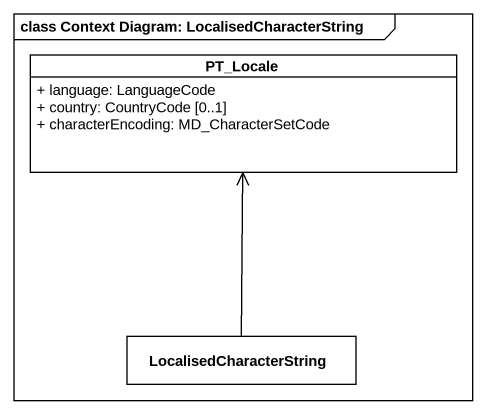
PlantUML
@startuml
mainframe class Context Diagram: LocalisedCharacterString
hide circle
hide empty members
skinparam classAttributeIconSize 0
class PT_Locale #FFFFFF {
  + language: LanguageCode
  + country: CountryCode [0..1]
  + characterEncoding: MD_CharacterSetCode
}
class LocalisedCharacterString #FFFFFF
LocalisedCharacterString -up-> PT_Locale
@enduml
